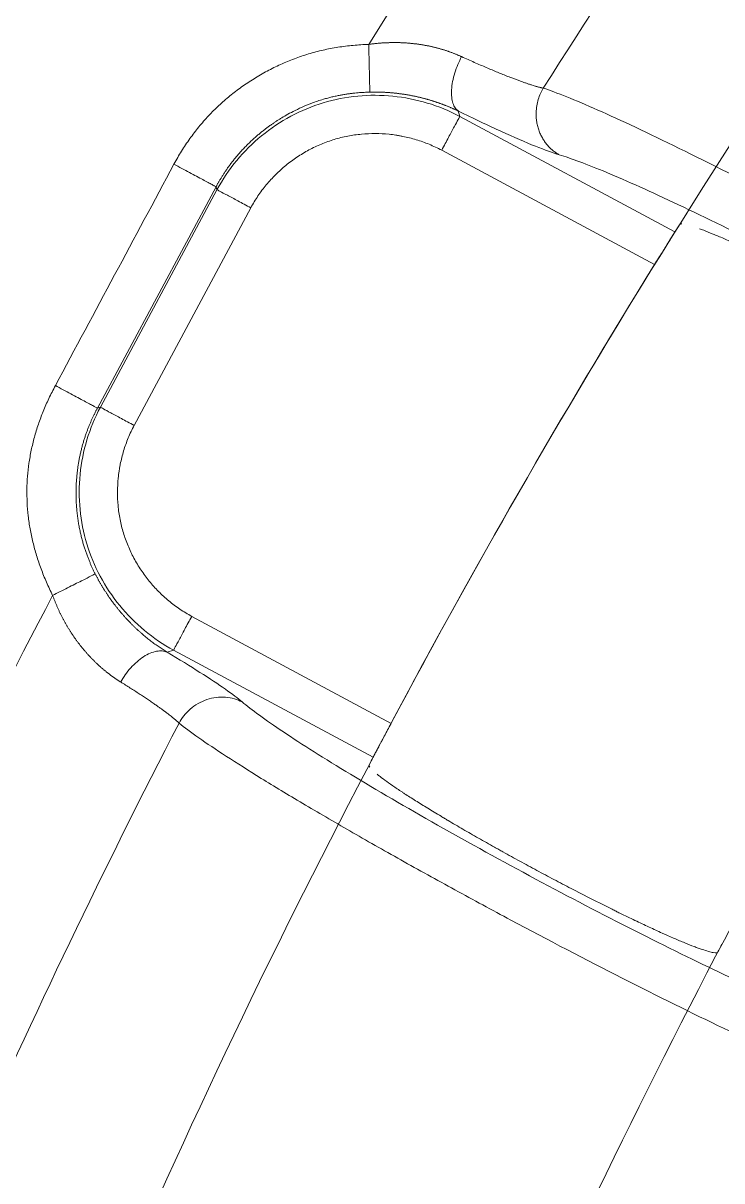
# Model space of a CAD drawing. Header units: millimetres. Extents: x 54 to 845, y 135 to 830.
# Drawn here: x 436.37 to 448.03, y 489.6 to 508.91 of the extents above; entities that cross this region are included whole.
import ezdxf

# ---------------------------------------------------------------- set-up
doc = ezdxf.new("R2010")
doc.units = ezdxf.units.MM
doc.layers.add('core', color=7, linetype='Continuous', lineweight=20)
doc.layers.add('part', color=7, linetype='Continuous', lineweight=20)

# ---------------------------------------------------------------- blocks, each defined once
blk = doc.blocks.new('电热管')
at = {"layer": 'part', "color": 6, "lineweight": 18}
for points, knots in [([(-1.624, 8.502), (-2.27, 9.47), (-3.712, 11.217), (-6.387, 13.321), (-9.315, 14.84), (-12.344, 15.8), (-15.328, 16.261), (-18.157, 16.3), (-20.753, 16.017), (-23.269, 15.461), (-25.688, 14.645), (-28.063, 13.55), (-30.646, 12.028), (-33.388, 9.916), (-36.122, 7.111), (-38.455, 3.936), (-40.355, 0.466), (-41.793, -3.236), (-42.76, -7.102), (-43.248, -11.063), (-43.262, -15.053), (-42.818, -19.01), (-41.935, -22.885), (-40.635, -26.64), (-38.94, -30.243), (-36.873, -33.654), (-34.2, -37.19), (-30.826, -40.713), (-26.685, -44.036), (-22.162, -46.813), (-17.326, -49.01), (-12.253, -50.613), (-7.023, -51.606), (-1.718, -51.986), (3.587, -51.767), (8.832, -50.96), (13.962, -49.588), (18.923, -47.674), (24.445, -44.841), (30.298, -40.813), (36.111, -35.344), (41.059, -29.085), (45.052, -22.172), (48.037, -14.76), (49.962, -7.007), (50.822, 0.927), (50.618, 8.9), (49.377, 16.783), (47.132, 24.448), (43.936, 31.769), (39.861, 38.634), (34.978, 44.942), (29.378, 50.62), (23.139, 55.596), (16.358, 59.813), (9.136, 63.224), (1.575, 65.786), (-6.218, 67.49), (-14.149, 68.318), (-22.126, 68.277), (-30.058, 67.378), (-37.85, 65.635), (-45.414, 63.083), (-52.669, 59.761), (-59.537, 55.71), (-65.96, 50.985), (-71.876, 45.635), (-77.232, 39.718), (-81.982, 33.303), (-86.081, 26.454), (-89.496, 19.244), (-92.209, 11.746), (-94.197, 4.026), (-95.45, -3.848), (-95.971, -11.808), (-95.754, -19.784), (-94.807, -27.707), (-93.15, -35.511), (-90.8, -43.132), (-87.78, -50.508), (-84.124, -57.59), (-79.863, -64.327), (-75.028, -70.669), (-69.666, -76.573), (-63.171, -82.602), (-55.397, -88.494), (-46.258, -93.932), (-36.577, -98.326), (-26.471, -101.627), (-16.065, -103.819), (-5.481, -104.873), (5.154, -104.793), (15.718, -103.595), (26.093, -101.291), (36.172, -97.928), (45.854, -93.547), (55.037, -88.194), (63.635, -81.943), (71.56, -74.861), (78.735, -67.024), (85.102, -58.523), (90.603, -49.44), (95.193, -39.863), (98.842, -29.887), (101.515, -19.606), (103.196, -9.118), (103.883, 1.478), (103.571, 12.089), (102.27, 22.621), (100.007, 32.989), (96.799, 43.107), (92.677, 52.889), (87.69, 62.259), (81.881, 71.14), (75.299, 79.461), (68.01, 87.164), (60.071, 94.194), (51.542, 100.497), (42.497, 106.035), (33.006, 110.771), (23.142, 114.667), (12.983, 117.703), (2.607, 119.867), (-7.913, 121.143), (-18.501, 121.527), (-29.085, 121.027), (-39.592, 119.65), (-49.948, 117.404), (-60.083, 114.315), (-69.931, 110.412), (-79.425, 105.718), (-88.504, 100.271), (-97.117, 94.116), (-105.209, 87.292), (-112.73, 79.84), (-119.637, 71.817), (-125.892, 63.277), (-131.456, 54.274), (-136.295, 44.864), (-140.391, 35.11), (-143.723, 25.073), (-146.268, 14.809), (-148.021, 4.379), (-148.977, -6.154), (-149.132, -16.728), (-148.485, -27.282), (-147.048, -37.755), (-144.836, -48.09), (-141.861, -58.229), (-138.14, -68.117), (-133.702, -77.703), (-128.575, -86.94), (-122.786, -95.776), (-116.366, -104.165), (-109.358, -112.066), (-101.802, -119.442), (-93.737, -126.253), (-85.205, -132.465), (-76.255, -138.056), (-66.933, -142.999), (-57.284, -147.27), (-47.357, -150.849), (-37.207, -153.725), (-26.882, -155.888), (-16.433, -157.326), (-5.913, -158.034), (4.628, -158.017), (15.141, -157.279), (25.58, -155.824), (35.894, -153.657), (46.037, -150.796), (55.963, -147.258), (65.627, -143.061), (74.983, -138.222), (84.593, -132.408), (94.326, -125.5), (104.016, -117.392), (113.029, -108.539), (121.317, -99.004), (128.834, -88.852), (135.529, -78.143), (141.367, -66.947), (146.321, -55.338), (150.363, -43.383), (153.471, -31.154), (155.636, -18.725), (156.848, -6.166), (157.099, 6.446), (156.397, 19.037), (154.751, 31.537), (152.169, 43.874), (148.675, 55.981), (144.292, 67.794), (139.042, 79.248), (132.96, 90.281), (126.088, 100.837), (118.46, 110.857), (110.122, 120.289), (101.179, 129.036), (91.806, 136.972), (82.202, 144.01), (72.528, 150.153), (62.872, 155.45), (53.314, 159.954), (45.026, 163.277), (38.059, 165.708), (32.384, 167.474), (26.537, 169.084), (20.175, 170.601), (12.966, 172.027), (4.823, 173.269), (-4.25, 174.204), (-13.494, 174.662), (-22.773, 174.64), (-31.956, 174.163), (-41.657, 173.144), (-51.835, 171.5), (-62.44, 169.147), (-73.41, 165.997), (-84.669, 161.964), (-96.131, 156.972), (-107.697, 150.949), (-118.575, 144.242), (-128.704, 136.994), (-138.056, 129.351), (-147.148, 120.864), (-155.885, 111.517), (-164.174, 101.315), (-171.922, 90.267), (-179.028, 78.392), (-185.38, 65.72), (-190.576, 53.033), (-194.706, 40.493), (-197.076, 31.307), (-198.427, 24.992), (-199.044, 21.83), (-199.557, 18.964), (-199.963, 16.469), (-200.312, 14.167), (-200.522, 12.66), (-200.625, 11.885)], [0, 0, 0, 0, 0.001584, 0.003143, 0.004662, 0.006125, 0.007517, 0.008823, 0.010028, 0.011121, 0.012381, 0.013552, 0.014733, 0.01652, 0.018321, 0.020134, 0.021952, 0.023778, 0.025612, 0.027449, 0.029286, 0.031118, 0.032944, 0.034772, 0.036604, 0.038441, 0.040279, 0.042726, 0.045167, 0.047603, 0.050047, 0.052495, 0.054945, 0.057393, 0.059835, 0.062274, 0.064718, 0.067166, 0.069616, 0.073287, 0.076953, 0.080614, 0.084284, 0.087957, 0.09163, 0.095298, 0.098961, 0.102631, 0.106304, 0.109978, 0.113651, 0.117318, 0.120984, 0.124656, 0.128331, 0.132005, 0.135679, 0.139349, 0.143016, 0.146686, 0.15036, 0.154035, 0.15771, 0.161382, 0.165052, 0.16872, 0.172392, 0.176066, 0.179741, 0.183415, 0.187088, 0.190759, 0.194427, 0.198098, 0.201771, 0.205445, 0.209119, 0.212792, 0.216465, 0.220134, 0.223803, 0.227473, 0.231146, 0.234819, 0.238492, 0.243388, 0.248282, 0.253171, 0.258063, 0.262957, 0.267852, 0.272747, 0.27764, 0.282531, 0.287419, 0.29231, 0.297203, 0.302096, 0.306988, 0.311879, 0.316768, 0.321655, 0.326544, 0.331434, 0.336325, 0.341215, 0.346103, 0.35099, 0.355875, 0.360761, 0.365648, 0.370535, 0.375423, 0.380309, 0.385194, 0.390077, 0.394959, 0.399842, 0.404726, 0.40961, 0.414494, 0.419377, 0.424258, 0.429138, 0.434016, 0.438896, 0.443776, 0.448656, 0.453536, 0.458415, 0.463293, 0.468169, 0.473043, 0.477919, 0.482795, 0.487671, 0.492547, 0.497421, 0.502295, 0.507168, 0.512038, 0.516909, 0.52178, 0.526652, 0.531523, 0.536393, 0.541263, 0.546132, 0.550999, 0.555864, 0.560731, 0.565597, 0.570463, 0.575329, 0.580194, 0.585059, 0.589922, 0.594783, 0.599644, 0.604505, 0.609366, 0.614227, 0.619087, 0.623947, 0.628806, 0.633663, 0.638519, 0.643374, 0.64823, 0.653085, 0.65794, 0.662795, 0.667649, 0.672502, 0.677354, 0.683173, 0.688992, 0.694811, 0.70063, 0.706448, 0.712265, 0.718081, 0.723895, 0.729707, 0.735518, 0.74133, 0.747141, 0.752951, 0.758761, 0.764568, 0.770373, 0.776177, 0.781981, 0.787785, 0.793589, 0.799391, 0.805192, 0.810991, 0.816788, 0.822479, 0.827964, 0.833244, 0.838318, 0.843187, 0.84785, 0.850661, 0.853392, 0.856069, 0.859047, 0.862435, 0.866232, 0.870436, 0.875046, 0.879026, 0.883265, 0.88776, 0.892511, 0.897517, 0.902776, 0.908287, 0.914047, 0.920055, 0.926309, 0.931706, 0.937271, 0.943002, 0.948897, 0.954953, 0.96117, 0.967545, 0.974076, 0.980758, 0.986489, 0.992324, 0.99387, 0.995421, 0.99678, 0.997896, 0.998918, 1, 1, 1, 1]), ([(-194.079, 11.014), (-193.878, 12.521), (-193.397, 15.829), (-192.445, 21.319), (-191.174, 27.444), (-189.598, 33.863), (-187.815, 40.147), (-185.193, 48.289), (-181.459, 58.104), (-176.285, 69.332), (-170.154, 80.579), (-163.018, 91.694), (-154.857, 102.508), (-146.241, 112.332), (-137.291, 121.173), (-128.126, 129.057), (-118.857, 136.022), (-109.582, 142.11), (-100.389, 147.368), (-91.359, 151.857), (-81.894, 155.924), (-72.091, 159.468), (-62.07, 162.403), (-52.687, 164.577), (-43.706, 166.164), (-35.235, 167.223), (-27.37, 167.821), (-20.242, 168.058), (-12.148, 168.011), (-2.636, 167.477), (8.098, 166.188), (18.747, 164.221), (29.251, 161.594), (39.879, 158.198), (50.562, 153.984), (61.155, 148.937), (71.491, 143.092), (81.418, 136.515), (90.857, 129.247), (99.755, 121.322), (108.067, 112.782), (115.747, 103.668), (122.748, 94.023), (129.036, 83.896), (134.577, 73.339), (139.333, 62.403), (143.277, 51.144), (146.387, 39.623), (148.639, 27.903), (150.015, 16.048), (150.509, 4.123), (150.114, -7.807), (148.822, -19.677), (146.641, -31.42), (143.581, -42.968), (139.649, -54.252), (134.868, -65.205), (129.266, -75.762), (122.867, -85.856), (115.705, -95.426), (107.823, -104.417), (99.264, -112.772), (90.071, -120.428), (80.304, -127.34), (70.023, -133.464), (59.883, -138.458), (50.024, -142.444), (40.551, -145.559), (30.89, -148.036), (21.081, -149.858), (11.169, -151.01), (1.199, -151.49), (-8.781, -151.293), (-18.724, -150.415), (-28.583, -148.854), (-38.312, -146.617), (-47.865, -143.715), (-57.196, -140.158), (-66.257, -135.953), (-75.003, -131.124), (-83.39, -125.692), (-91.374, -119.681), (-98.91, -113.116), (-105.958, -106.03), (-112.483, -98.46), (-118.449, -90.44), (-123.817, -82.006), (-128.561, -73.203), (-132.654, -64.076), (-136.07, -54.672), (-138.779, -45.041), (-140.77, -35.235), (-142.029, -25.31), (-142.546, -15.318), (-142.306, -5.314), (-141.315, 4.646), (-139.574, 14.505), (-137.086, 24.206), (-133.859, 33.687), (-129.915, 42.894), (-125.273, 51.77), (-119.952, 60.255), (-113.984, 68.299), (-107.405, 75.853), (-100.248, 82.867), (-92.551, 89.288), (-84.366, 95.077), (-75.743, 100.193), (-66.735, 104.595), (-57.399, 108.248), (-47.798, 111.13), (-37.991, 113.216), (-28.041, 114.481), (-18.018, 114.917), (-7.992, 114.517), (1.966, 113.271), (11.783, 111.186), (21.386, 108.277), (30.704, 104.557), (39.667, 100.043), (48.208, 94.769), (56.261, 88.77), (63.753, 82.081), (70.625, 74.756), (76.821, 66.851), (82.277, 58.42), (86.95, 49.532), (90.8, 40.256), (93.782, 30.662), (95.866, 20.83), (97.032, 10.845), (97.255, 0.796), (96.526, -9.228), (94.854, -19.136), (92.237, -28.839), (88.693, -38.247), (84.253, -47.271), (78.945, -55.815), (72.816, -63.792), (65.927, -71.119), (58.333, -77.71), (50.111, -83.499), (41.338, -88.421), (32.097, -92.406), (22.49, -95.41), (12.62, -97.387), (2.599, -98.299), (-7.46, -98.137), (-17.443, -96.883), (-27.235, -94.542), (-36.713, -91.137), (-45.748, -86.686), (-54.225, -81.251), (-62.021, -74.884), (-69.029, -67.658), (-74.645, -60.33), (-79.026, -53.176), (-82.381, -46.409), (-85.112, -39.368), (-87.186, -32.109), (-88.584, -24.694), (-89.291, -17.183), (-89.287, -9.635), (-88.569, -2.118), (-87.137, 5.301), (-84.99, 12.545), (-82.147, 19.543), (-78.631, 26.224), (-74.465, 32.516), (-69.685, 38.358), (-64.331, 43.686), (-58.449, 48.431), (-52.104, 52.538), (-45.361, 55.947), (-38.295, 58.608), (-30.986, 60.491), (-23.511, 61.554), (-15.958, 61.776), (-8.423, 61.144), (-1.014, 59.644), (6.166, 57.296), (13.012, 54.113), (19.427, 50.131), (25.313, 45.391), (30.565, 39.948), (35.087, 33.888), (38.78, 27.299), (41.58, 20.287), (43.413, 12.959), (44.231, 5.439), (43.985, -2.122), (42.666, -9.563), (40.272, -16.726), (37.217, -22.709), (33.896, -27.552), (30.626, -31.387), (26.97, -34.852), (22.964, -37.892), (18.652, -40.469), (14.076, -42.544), (9.281, -44.079), (4.333, -45.04), (-0.695, -45.39), (-5.717, -45.118), (-10.657, -44.21), (-15.041, -42.792), (-18.851, -41.043), (-22.104, -39.116), (-25.134, -36.857), (-27.894, -34.287), (-30.342, -31.431), (-32.451, -28.317), (-34.179, -24.966), (-35.491, -21.419), (-36.344, -17.734), (-36.705, -13.98), (-36.558, -10.235), (-35.891, -6.579), (-34.719, -3.098), (-33.24, -0.23), (-31.661, 2.051), (-30.112, 3.846), (-28.404, 5.428), (-26.455, 6.863), (-24.188, 8.129), (-21.471, 9.152), (-18.394, 9.722), (-15.13, 9.657), (-11.948, 8.836), (-9.13, 7.249), (-7.738, 5.73), (-7.147, 4.882)], [0, 0, 0, 0, 0.002248, 0.004944, 0.008239, 0.011497, 0.014717, 0.017898, 0.024145, 0.030235, 0.036168, 0.043076, 0.04975, 0.056186, 0.062384, 0.068341, 0.074053, 0.079519, 0.084738, 0.089707, 0.094425, 0.099967, 0.105112, 0.109859, 0.114205, 0.118595, 0.122479, 0.125866, 0.129141, 0.134446, 0.139947, 0.145119, 0.150453, 0.155949, 0.161608, 0.167425, 0.173289, 0.179155, 0.185022, 0.190892, 0.196762, 0.202633, 0.208503, 0.214374, 0.220246, 0.226121, 0.231997, 0.237874, 0.243752, 0.249631, 0.255509, 0.261388, 0.267269, 0.273151, 0.279035, 0.284921, 0.290807, 0.296693, 0.302579, 0.308465, 0.314354, 0.320244, 0.326136, 0.332029, 0.337923, 0.343816, 0.348727, 0.353639, 0.358553, 0.363467, 0.368383, 0.3733, 0.378217, 0.383135, 0.388052, 0.392969, 0.397886, 0.402805, 0.407726, 0.412647, 0.41757, 0.422492, 0.427415, 0.432338, 0.437261, 0.442183, 0.447108, 0.452034, 0.456961, 0.461888, 0.466816, 0.471745, 0.476673, 0.4816, 0.486528, 0.491458, 0.496389, 0.501321, 0.506254, 0.511187, 0.51612, 0.521053, 0.525985, 0.530918, 0.535853, 0.540789, 0.545727, 0.550665, 0.555602, 0.560539, 0.565475, 0.570412, 0.575351, 0.580291, 0.585232, 0.590174, 0.595116, 0.600057, 0.604996, 0.609936, 0.614879, 0.619823, 0.624768, 0.629714, 0.634659, 0.639603, 0.644545, 0.64949, 0.654436, 0.659384, 0.664333, 0.669281, 0.674228, 0.679174, 0.68412, 0.689068, 0.694019, 0.69897, 0.703921, 0.708872, 0.713819, 0.718767, 0.723718, 0.72867, 0.733624, 0.738578, 0.743529, 0.748477, 0.753428, 0.758381, 0.763336, 0.768292, 0.773246, 0.778196, 0.783146, 0.7881, 0.791818, 0.795537, 0.799255, 0.802972, 0.806687, 0.810399, 0.814114, 0.817832, 0.821551, 0.82527, 0.828989, 0.832705, 0.836417, 0.840131, 0.843849, 0.847568, 0.851288, 0.855007, 0.858722, 0.862433, 0.866147, 0.869865, 0.873585, 0.877305, 0.881021, 0.884731, 0.888443, 0.892161, 0.89588, 0.899599, 0.903313, 0.90702, 0.910733, 0.914451, 0.91817, 0.921884, 0.925588, 0.9293, 0.931779, 0.93426, 0.936739, 0.939214, 0.941682, 0.944153, 0.94663, 0.94911, 0.95159, 0.954065, 0.956529, 0.958999, 0.960858, 0.962719, 0.96458, 0.966437, 0.968286, 0.970131, 0.971987, 0.973848, 0.97571, 0.977565, 0.979409, 0.981236, 0.983043, 0.984821, 0.985989, 0.987139, 0.988322, 0.989423, 0.990711, 0.99215, 0.993699, 0.995312, 0.996937, 0.998519, 1, 1, 1, 1])]:
    blk.add_open_spline(points, degree=3, knots=knots, dxfattribs=at)

msp = doc.modelspace()

# ---------------------------------------------------------------- linework, layer by layer
at = {"layer": 'core', "lineweight": 13}
for p, q in [((443.629, 507.444), (443.656, 507.353)), ((443.656, 507.353), (447.248, 505.426)), ((439.59, 506.179), (437.609, 502.486)), ((437.657, 502.501), (439.604, 506.13)), ((439.604, 506.13), (439.59, 506.179)), ((437.609, 502.486), (437.657, 502.501)), ((438.88, 498.449), (438.77, 498.416)), ((442.211, 496.662), (438.88, 498.449))]:
    msp.add_line(p, q, dxfattribs=at)
at = {"layer": 'core', "lineweight": 18}
for p, q in [((446.909, 504.882), (443.354, 506.789)), ((440.168, 505.827), (438.222, 502.199)), ((439.183, 499.013), (442.51, 497.228))]:
    msp.add_line(p, q, dxfattribs=at)
for centre, radius, start, end in [((559.684, 454.996), 201.12, 0, 180), ((561.284, 434.06), 134.527, 148.23392, 151.99443)]:
    msp.add_arc(centre, radius, start, end, dxfattribs=at)
at = {"layer": 'core', "lineweight": 13}
for points, degree in [([(762.763, 454.996), (762.763, 458.319), (762.599, 464.965), (761.866, 474.91), (760.645, 484.806), (758.94, 494.631), (756.756, 504.36), (754.096, 513.971), (750.968, 523.439), (747.379, 532.742), (743.339, 541.859), (738.855, 550.765), (733.94, 559.442), (728.605, 567.866), (722.864, 576.019), (716.729, 583.88), (710.216, 591.43), (703.34, 598.652), (696.118, 605.528), (688.567, 612.041), (680.706, 618.176), (672.554, 623.918), (664.129, 629.253), (655.453, 634.168), (646.546, 638.651), (637.43, 642.692), (628.127, 646.281), (618.658, 649.409), (609.048, 652.068), (599.319, 654.253), (589.494, 655.958), (579.597, 657.178), (569.653, 657.912), (559.684, 658.157), (549.715, 657.912), (539.771, 657.178), (529.874, 655.958), (520.049, 654.253), (510.32, 652.068), (500.71, 649.409), (491.241, 646.281), (481.938, 642.692), (472.822, 638.651), (463.915, 634.168), (455.239, 629.253), (446.814, 623.918), (438.662, 618.176), (430.8, 612.041), (423.25, 605.528), (416.028, 598.652), (409.152, 591.43), (402.639, 583.88), (396.504, 576.019), (390.762, 567.866), (385.428, 559.442), (380.513, 550.765), (376.029, 541.859), (371.988, 532.742), (368.4, 523.439), (365.272, 513.971), (362.612, 504.36), (360.427, 494.631), (358.723, 484.806), (357.502, 474.91), (356.769, 464.965), (356.605, 458.319), (356.605, 454.996)], 3), ([(438.886, 506.556), (438.226, 505.325), (437.566, 504.094), (436.906, 502.863)], 3), ([(436.861, 499.362), (435.979, 501.134), (436.906, 502.863)], 2)]:
    msp.add_open_spline(points, degree=degree, dxfattribs=at)
for points, degree, knots in [([(574.62, 625.874), (563.545, 626.89), (546.822, 626.902), (530.294, 624.699), (519.358, 622.744), (513.931, 621.524), (503.201, 618.603), (497.898, 616.904), (487.48, 613.047), (482.364, 610.891), (467.308, 603.744), (457.66, 598.08), (439.527, 585.187), (431.041, 577.959), (419.335, 566.083), (415.604, 561.952), (408.511, 553.388), (405.15, 548.956), (395.661, 535.26), (390.127, 525.595), (384.29, 513.015), (383.177, 510.474), (381.061, 505.351), (378.051, 497.605), (375.547, 489.717), (374.111, 484.435)], 3, [0, 0, 0, 0, 0.125, 0.1875, 0.1875, 0.25, 0.25, 0.3125, 0.3125, 0.375, 0.375, 0.5, 0.5, 0.625, 0.625, 0.6875, 0.6875, 0.75, 0.75, 0.875, 0.875, 0.90625, 0.90625, 0.9375, 1, 1, 1, 1]), ([(573.475, 623.112), (552.052, 624.973), (508.065, 620.987), (447.941, 592.451), (401.382, 545.094), (382.789, 505.09), (377.102, 484.553)], 3, [0, 0, 0, 0, 0.247, 0.5, 0.753, 1, 1, 1, 1]), ([(389.69, 481.78), (392.407, 491.444), (397.725, 505.655), (404.775, 519.085), (409.845, 527.826), (412.565, 532.089), (427.051, 552.778), (441.473, 567.318), (474.411, 590.658), (492.925, 599.46), (531.828, 610.149), (552.22, 612.033), (572.31, 610.294)], 3, [0, 0, 0, 0, 0.125, 0.1875, 0.1875, 0.25, 0.25, 0.5, 0.5, 0.75, 0.75, 1, 1, 1, 1]), ([(392.364, 480.742), (394.93, 489.935), (399.942, 503.579), (409.053, 521.227), (419.804, 538.23), (432.65, 553.76), (447.554, 567.601), (463.605, 580.034), (480.88, 590.118), (499.47, 597.92), (518.842, 604.048), (542.941, 608.289), (562.874, 608.264), (572.42, 607.418)], 3, [0, 0, 0, 0, 0.120502, 0.183752, 0.247001, 0.3735, 0.43675, 0.5, 0.626499, 0.689749, 0.752998, 0.879497, 1, 1, 1, 1]), ([(666.675, 513.766), (663.974, 518.094), (657.773, 526.798), (646.605, 538.819), (633.402, 549.68), (618.87, 558.642), (603.509, 565.538), (587.148, 570.443), (570.319, 573.162), (553.214, 573.689), (536.311, 572.039), (519.655, 568.23), (503.778, 562.429), (488.814, 554.741), (474.691, 545.137), (457.996, 530.441), (447.813, 517.639), (442.137, 508.554)], 3, [0, 0, 0, 0, 0.057249, 0.120499, 0.183749, 0.246999, 0.310249, 0.373499, 0.436749, 0.499998, 0.563248, 0.626498, 0.689748, 0.752998, 0.816248, 0.879498, 1, 1, 1, 1]), ([(663.765, 513.029), (660.843, 517.632), (655.992, 524.237), (650.516, 530.313), (646.736, 534.237), (644.78, 536.136), (634.7, 545.291), (625.665, 551.534), (606.312, 561.486), (595.994, 565.196), (574.757, 569.873), (563.839, 570.842), (547.657, 570.274), (542.296, 569.747), (531.631, 568.026), (526.327, 566.831), (510.705, 562.282), (500.679, 557.961), (481.966, 547.046), (473.279, 540.451), (461.607, 529.169), (457.944, 525.176), (451.114, 516.787), (447.947, 512.391), (445.05, 507.824)], 3, [0, 0, 0, 0, 0.0625, 0.09375, 0.09375, 0.125, 0.125, 0.25, 0.25, 0.375, 0.375, 0.5, 0.5, 0.5625, 0.5625, 0.625, 0.625, 0.75, 0.75, 0.875, 0.875, 0.9375, 0.9375, 1, 1, 1, 1]), ([(438.886, 506.556), (439.369, 507.455), (440.232, 507.988), (441.101, 508.525), (442.137, 508.554)], 2, [0, 0, 0, 0.5, 0.5, 1, 1, 1]), ([(442.137, 508.554), (442.138, 508.51), (442.139, 508.463), (442.141, 508.37), (442.142, 508.322), (442.144, 508.229), (442.145, 508.184), (442.147, 508.096), (442.148, 508.055), (442.15, 507.979), (442.151, 507.944), (442.152, 507.883), (442.153, 507.857), (442.154, 507.813), (442.154, 507.796), (442.155, 507.771), (442.155, 507.763), (442.155, 507.759)], 3, [0, 0, 0, 0, 0.125, 0.125, 0.25, 0.25, 0.375, 0.375, 0.5, 0.5, 0.625, 0.625, 0.75, 0.75, 0.875, 0.875, 1, 1, 1, 1]), ([(443.686, 508.35), (443.664, 508.309), (443.644, 508.265), (443.606, 508.174), (443.589, 508.127), (443.559, 508.031), (443.547, 507.983), (443.528, 507.888), (443.522, 507.842), (443.517, 507.754), (443.517, 507.713), (443.525, 507.637), (443.532, 507.602), (443.552, 507.542), (443.565, 507.517), (443.594, 507.474), (443.611, 507.457), (443.629, 507.444)], 3, [0, 0, 0, 0, 0.125, 0.125, 0.25, 0.25, 0.375, 0.375, 0.5, 0.5, 0.625, 0.625, 0.75, 0.75, 0.875, 0.875, 1, 1, 1, 1]), ([(444.931, 507.416), (444.932, 507.454), (444.936, 507.491), (444.948, 507.565), (444.956, 507.6), (444.977, 507.669), (444.989, 507.703), (445.017, 507.766), (445.033, 507.795), (445.049, 507.824)], 3, [0, 0, 0, 0, 0.25, 0.25, 0.5, 0.5, 0.75, 0.75, 1, 1, 1, 1]), ([(456.361, 501.624), (456.191, 501.765), (455.792, 502.051), (455.019, 502.551), (454.325, 502.981), (453.537, 503.453), (452.685, 503.949), (451.785, 504.46), (450.542, 505.15), (448.976, 505.988), (447.264, 506.857), (445.885, 507.505), (445.265, 507.754), (445.049, 507.824)], 3, [0, 0, 0, 0, 0.125, 0.1875, 0.25, 0.3125, 0.375, 0.4375, 0.5, 0.625, 0.75, 0.875, 1, 1, 1, 1]), ([(443.656, 507.353), (443.31, 507.538), (442.736, 507.708), (441.951, 507.711), (441.372, 507.599), (440.827, 507.372), (440.174, 506.935), (439.791, 506.476), (439.604, 506.13)], 3, [0, 0, 0, 0, 0.25, 0.375, 0.5, 0.625, 0.75, 1, 1, 1, 1]), ([(443.656, 507.353), (443.653, 507.347), (443.644, 507.33), (443.612, 507.271), (443.59, 507.23), (443.536, 507.129), (443.504, 507.069), (443.433, 506.936), (443.394, 506.864), (443.354, 506.789)], 3, [0, 0, 0, 0, 0.25, 0.25, 0.5, 0.5, 0.75, 0.75, 1, 1, 1, 1]), ([(439.59, 506.179), (439.587, 506.18), (439.579, 506.184), (439.557, 506.196), (439.542, 506.204), (439.504, 506.225), (439.481, 506.237), (439.429, 506.265), (439.4, 506.281), (439.335, 506.315), (439.3, 506.334), (439.225, 506.374), (439.186, 506.395), (439.104, 506.439), (439.061, 506.462), (438.975, 506.509), (438.931, 506.532), (438.886, 506.556)], 3, [0, 0, 0, 0, 0.125, 0.125, 0.25, 0.25, 0.375, 0.375, 0.5, 0.5, 0.625, 0.625, 0.75, 0.75, 0.875, 0.875, 1, 1, 1, 1]), ([(440.168, 505.828), (440.093, 505.868), (440.021, 505.907), (439.888, 505.978), (439.829, 506.01), (439.728, 506.064), (439.686, 506.086), (439.628, 506.118), (439.61, 506.127), (439.604, 506.13)], 3, [0, 0, 0, 0, 0.25, 0.25, 0.5, 0.5, 0.75, 0.75, 1, 1, 1, 1]), ([(436.906, 502.863), (436.95, 502.84), (436.994, 502.816), (437.08, 502.77), (437.123, 502.747), (437.205, 502.703), (437.245, 502.682), (437.319, 502.642), (437.354, 502.623), (437.419, 502.588), (437.448, 502.572), (437.5, 502.545), (437.523, 502.532), (437.561, 502.512), (437.576, 502.504), (437.599, 502.492), (437.606, 502.488), (437.609, 502.486)], 3, [0, 0, 0, 0, 0.125, 0.125, 0.25, 0.25, 0.375, 0.375, 0.5, 0.5, 0.625, 0.625, 0.75, 0.75, 0.875, 0.875, 1, 1, 1, 1]), ([(437.657, 502.501), (437.472, 502.154), (437.302, 501.581), (437.299, 500.795), (437.411, 500.216), (437.638, 499.672), (438.075, 499.019), (438.534, 498.635), (438.88, 498.449)], 3, [0, 0, 0, 0, 0.25, 0.375, 0.5, 0.625, 0.75, 1, 1, 1, 1]), ([(437.657, 502.501), (437.663, 502.498), (437.681, 502.488), (437.739, 502.457), (437.781, 502.435), (437.882, 502.381), (437.941, 502.348), (438.074, 502.277), (438.146, 502.238), (438.221, 502.198)], 3, [0, 0, 0, 0, 0.25, 0.25, 0.5, 0.5, 0.75, 0.75, 1, 1, 1, 1]), ([(436.861, 499.362), (435.559, 496.884), (433.72, 493.117), (431.772, 488.635), (430.981, 486.696), (430.462, 485.399), (430.208, 484.748), (428.96, 481.486), (427.577, 477.524), (426.169, 472.848), (425.61, 470.835), (425.247, 469.492), (425.071, 468.82), (423.529, 462.763), (421.951, 454.619), (420.944, 444.996), (420.69, 440.845), (420.561, 438.071), (420.516, 436.682), (420.439, 432.503), (420.468, 429.707), (420.683, 424.113), (420.871, 421.316), (421.674, 412.955), (422.531, 407.422), (424.872, 396.475), (426.355, 391.062), (429.899, 380.489), (431.961, 375.328), (436.667, 365.227), (439.312, 360.288), (445.132, 350.745), (448.307, 346.142), (455.147, 337.306), (458.812, 333.074), (466.598, 325.036), (470.72, 321.23), (477.159, 315.897), (479.348, 314.183), (483.806, 310.883), (486.074, 309.296), (490.687, 306.252), (493.03, 304.794), (497.795, 302.005), (500.217, 300.674), (503.911, 298.772), (505.153, 298.154), (507.657, 296.949), (511.441, 295.19), (520.46, 291.428), (528.451, 288.82), (533.839, 287.379)], 3, [0, 0, 0, 0, 0.03125, 0.046875, 0.054687, 0.054687, 0.0625, 0.0625, 0.09375, 0.109375, 0.117187, 0.117187, 0.125, 0.125, 0.1875, 0.21875, 0.234375, 0.234375, 0.25, 0.25, 0.28125, 0.28125, 0.3125, 0.3125, 0.375, 0.375, 0.4375, 0.4375, 0.5, 0.5, 0.5625, 0.5625, 0.625, 0.625, 0.6875, 0.6875, 0.75, 0.75, 0.78125, 0.78125, 0.8125, 0.8125, 0.84375, 0.84375, 0.875, 0.875, 0.890625, 0.890625, 0.90625, 0.9375, 1, 1, 1, 1]), ([(439.182, 499.013), (439.142, 498.938), (439.103, 498.865), (439.032, 498.733), (439, 498.673), (438.946, 498.572), (438.924, 498.531), (438.892, 498.472), (438.883, 498.454), (438.88, 498.449)], 3, [0, 0, 0, 0, 0.25, 0.25, 0.5, 0.5, 0.75, 0.75, 1, 1, 1, 1]), ([(437.997, 497.918), (438.019, 497.958), (438.045, 497.998), (438.101, 498.077), (438.132, 498.116), (438.198, 498.189), (438.233, 498.224), (438.305, 498.287), (438.342, 498.316), (438.417, 498.364), (438.454, 498.384), (438.527, 498.414), (438.563, 498.424), (438.63, 498.436), (438.661, 498.438), (438.72, 498.432), (438.746, 498.426), (438.77, 498.416)], 3, [0, 0, 0, 0, 0.125, 0.125, 0.25, 0.25, 0.375, 0.375, 0.5, 0.5, 0.625, 0.625, 0.75, 0.75, 0.875, 0.875, 1, 1, 1, 1]), ([(438.97, 497.232), (438.992, 497.273), (439.019, 497.314), (439.082, 497.393), (439.117, 497.43), (439.197, 497.499), (439.241, 497.531), (439.334, 497.585), (439.384, 497.607), (439.487, 497.642), (439.54, 497.654), (439.645, 497.667), (439.697, 497.668), (439.799, 497.659), (439.848, 497.65), (439.94, 497.624), (439.984, 497.606), (440.023, 497.586)], 3, [0, 0, 0, 0, 0.125, 0.125, 0.25, 0.25, 0.375, 0.375, 0.5, 0.5, 0.625, 0.625, 0.75, 0.75, 0.875, 0.875, 1, 1, 1, 1]), ([(438.97, 497.232), (436.468, 492.391), (434.252, 487.403), (430.415, 477.206), (428.795, 471.997), (424.86, 456.146), (423.47, 445.28), (423.191, 423.517), (424.3, 412.62), (428.923, 391.367), (434.193, 375.832), (441.932, 361.462), (447.608, 352.189), (450.705, 347.707), (460.656, 334.856), (468.167, 327.087), (480.614, 316.725), (484.96, 313.486), (493.983, 307.482), (498.66, 304.717), (505.875, 300.96), (508.313, 299.773), (513.249, 297.53), (520.741, 294.365), (528.467, 291.805), (533.692, 290.375)], 3, [0, 0, 0, 0, 0.0625, 0.0625, 0.125, 0.125, 0.25, 0.25, 0.375, 0.375, 0.5, 0.5625, 0.5625, 0.625, 0.625, 0.75, 0.75, 0.8125, 0.8125, 0.875, 0.875, 0.90625, 0.90625, 0.9375, 1, 1, 1, 1]), ([(438.97, 497.232), (439.144, 497.091), (439.547, 496.809), (440.325, 496.318), (441.021, 495.898), (441.811, 495.436), (442.667, 494.951), (443.571, 494.451), (444.818, 493.777), (446.393, 492.957), (448.688, 491.822), (449.899, 491.301), (450.324, 491.169)], 3, [0, 0, 0, 0, 0.125, 0.1875, 0.25, 0.3125, 0.375, 0.4375, 0.5, 0.625, 0.75, 1, 1, 1, 1]), ([(457.181, 361.253), (456.414, 362.451), (455.667, 363.661), (454.211, 366.103), (452.086, 369.798), (450.14, 373.59), (446.495, 381.291), (444.394, 386.58), (441.761, 394.681), (440.574, 398.774), (439.588, 402.918), (438.975, 405.69), (438.691, 407.081), (437.385, 414.058), (436.36, 422.531), (436.167, 431.047), (436.225, 436.721), (436.347, 439.557), (436.993, 448.042), (437.996, 455.075), (439.574, 461.985), (440.251, 464.737), (440.613, 466.108), (441.766, 470.2), (444.346, 478.308), (447.728, 486.129), (450.324, 491.169)], 3, [0, 0, 0, 0, 0.03125, 0.03125, 0.0625, 0.125, 0.125, 0.25, 0.25, 0.3125, 0.34375, 0.34375, 0.375, 0.375, 0.5, 0.5625, 0.5625, 0.625, 0.625, 0.75, 0.78125, 0.78125, 0.8125, 0.8125, 0.875, 1, 1, 1, 1]), ([(458.944, 363.801), (458.211, 364.969), (457.497, 366.148), (456.106, 368.529), (455.429, 369.73), (453.455, 373.365), (452.217, 375.83), (449.898, 380.833), (448.817, 383.372), (446.82, 388.512), (445.903, 391.114), (444.236, 396.371), (443.486, 399.026), (442.49, 403.041), (442.179, 404.384), (441.602, 407.081), (440.8, 411.139), (440.196, 415.233), (439.566, 420.713), (439.226, 424.837), (439.086, 428.972), (439.039, 431.729), (439.034, 435.866), (439.232, 439.999), (439.675, 445.496), (439.987, 448.238), (440.79, 453.694), (441.281, 456.409), (442.441, 461.8), (443.11, 464.476), (444.624, 469.779), (445.47, 472.405), (447.333, 477.595), (448.351, 480.159), (450.556, 485.213), (451.743, 487.703), (453.012, 490.15)], 3, [0, 0, 0, 0, 0.03125, 0.03125, 0.0625, 0.0625, 0.125, 0.125, 0.1875, 0.1875, 0.25, 0.25, 0.3125, 0.3125, 0.34375, 0.34375, 0.375, 0.4375, 0.4375, 0.5, 0.53125, 0.53125, 0.5625, 0.625, 0.625, 0.6875, 0.6875, 0.75, 0.75, 0.8125, 0.8125, 0.875, 0.875, 0.9375, 0.9375, 1, 1, 1, 1])]:
    msp.add_open_spline(points, degree=degree, knots=knots, dxfattribs=at)
at = {"layer": 'core', "lineweight": 18}
for points, knots in [([(442.137, 508.554), (442.145, 508.556), (442.163, 508.558), (442.188, 508.561), (442.214, 508.564), (442.24, 508.567), (442.266, 508.57), (442.292, 508.572), (442.318, 508.575), (442.343, 508.577), (442.369, 508.578), (442.394, 508.58), (442.42, 508.581), (442.445, 508.582), (442.47, 508.583), (442.496, 508.584), (442.521, 508.584), (442.546, 508.585), (442.571, 508.585), (442.596, 508.584), (442.621, 508.584), (442.646, 508.584), (442.671, 508.583), (442.695, 508.582), (442.72, 508.581), (442.745, 508.579), (442.769, 508.578), (442.794, 508.576), (442.818, 508.574), (442.842, 508.571), (442.866, 508.569), (442.89, 508.566), (442.914, 508.564), (442.938, 508.561), (442.962, 508.557), (442.986, 508.554), (443.009, 508.55), (443.033, 508.547), (443.056, 508.543), (443.08, 508.538), (443.103, 508.534), (443.126, 508.53), (443.149, 508.525), (443.172, 508.52), (443.195, 508.515), (443.218, 508.51), (443.24, 508.504), (443.263, 508.498), (443.285, 508.493), (443.307, 508.487), (443.329, 508.48), (443.352, 508.474), (443.373, 508.467), (443.395, 508.461), (443.417, 508.454), (443.438, 508.447), (443.46, 508.44), (443.481, 508.432), (443.502, 508.425), (443.523, 508.417), (443.544, 508.409), (443.565, 508.401), (443.585, 508.393), (443.606, 508.385), (443.626, 508.376), (443.646, 508.367), (443.666, 508.359), (443.679, 508.353), (443.686, 508.35)], [0, 0, 0, 0, 0.016, 0.031953, 0.04786, 0.063721, 0.079537, 0.09531, 0.11104, 0.126728, 0.142375, 0.157982, 0.173551, 0.189081, 0.204575, 0.220032, 0.235455, 0.250843, 0.266199, 0.281523, 0.296815, 0.312078, 0.327312, 0.342518, 0.357697, 0.37285, 0.387979, 0.403085, 0.418167, 0.433229, 0.44827, 0.463291, 0.478295, 0.493282, 0.508253, 0.523209, 0.538152, 0.553082, 0.568002, 0.582911, 0.597811, 0.612704, 0.627591, 0.642472, 0.65735, 0.672224, 0.687097, 0.701967, 0.716837, 0.731707, 0.746577, 0.761447, 0.77632, 0.791195, 0.806072, 0.820953, 0.835839, 0.850728, 0.865623, 0.880524, 0.895431, 0.910344, 0.925265, 0.940194, 0.955132, 0.970078, 0.985034, 1, 1, 1, 1]), ([(439.59, 506.179), (439.593, 506.185), (439.599, 506.197), (439.609, 506.216), (439.62, 506.235), (439.631, 506.254), (439.642, 506.274), (439.654, 506.294), (439.666, 506.315), (439.679, 506.336), (439.692, 506.357), (439.706, 506.379), (439.72, 506.401), (439.735, 506.424), (439.75, 506.446), (439.766, 506.469), (439.782, 506.493), (439.799, 506.517), (439.817, 506.541), (439.835, 506.565), (439.854, 506.589), (439.873, 506.614), (439.893, 506.639), (439.913, 506.664), (439.935, 506.69), (439.957, 506.715), (439.979, 506.741), (440.002, 506.767), (440.026, 506.793), (440.059, 506.828), (440.101, 506.871), (440.151, 506.92), (440.201, 506.967), (440.251, 507.011), (440.3, 507.053), (440.348, 507.093), (440.396, 507.131), (440.442, 507.166), (440.488, 507.2), (440.533, 507.231), (440.577, 507.261), (440.62, 507.289), (440.68, 507.327), (440.764, 507.377), (440.881, 507.44), (441.023, 507.509), (441.191, 507.578), (441.337, 507.627), (441.451, 507.659), (441.521, 507.677), (441.59, 507.693), (441.657, 507.706), (441.721, 507.718), (441.783, 507.727), (441.844, 507.735), (441.901, 507.742), (441.957, 507.747), (442.01, 507.751), (442.06, 507.754), (442.108, 507.756), (442.14, 507.756), (442.155, 507.757)], [0, 0, 0, 0, 0.006555, 0.013285, 0.020193, 0.027277, 0.034538, 0.041977, 0.049593, 0.057388, 0.065361, 0.073512, 0.081842, 0.090351, 0.09904, 0.107908, 0.116955, 0.126182, 0.135589, 0.145176, 0.154944, 0.164891, 0.175019, 0.185327, 0.195816, 0.206485, 0.217335, 0.228366, 0.239578, 0.25097, 0.273866, 0.29615, 0.317824, 0.338888, 0.359344, 0.379191, 0.39843, 0.417063, 0.43509, 0.452513, 0.46933, 0.485545, 0.501156, 0.535922, 0.578253, 0.628152, 0.685613, 0.750633, 0.774507, 0.797598, 0.819906, 0.841432, 0.862176, 0.882137, 0.901317, 0.919714, 0.93733, 0.954166, 0.970221, 0.985499, 1, 1, 1, 1]), ([(443.056, 507.653), (443.049, 507.655), (443.036, 507.659), (443.015, 507.664), (442.995, 507.669), (442.974, 507.674), (442.953, 507.678), (442.932, 507.683), (442.911, 507.688), (442.89, 507.692), (442.869, 507.696), (442.847, 507.701), (442.826, 507.705), (442.804, 507.709), (442.782, 507.712), (442.76, 507.716), (442.738, 507.72), (442.716, 507.723), (442.694, 507.726), (442.672, 507.729), (442.649, 507.732), (442.627, 507.735), (442.604, 507.738), (442.581, 507.74), (442.559, 507.743), (442.536, 507.745), (442.513, 507.747), (442.489, 507.749), (442.466, 507.751), (442.443, 507.753), (442.419, 507.754), (442.396, 507.755), (442.372, 507.756), (442.348, 507.757), (442.324, 507.758), (442.3, 507.759), (442.276, 507.759), (442.252, 507.759), (442.228, 507.76), (442.204, 507.759), (442.179, 507.759), (442.163, 507.759), (442.155, 507.759)], [0, 0, 0, 0, 0.023888, 0.047813, 0.071777, 0.095782, 0.119829, 0.14392, 0.168057, 0.19224, 0.216473, 0.240756, 0.26509, 0.289478, 0.313921, 0.338421, 0.362978, 0.387596, 0.412274, 0.437014, 0.461819, 0.486689, 0.511626, 0.536632, 0.561707, 0.586853, 0.612073, 0.637366, 0.662734, 0.68818, 0.713704, 0.739307, 0.764991, 0.790757, 0.816607, 0.842541, 0.868562, 0.89467, 0.920866, 0.947153, 0.97353, 1, 1, 1, 1]), ([(443.629, 507.444), (443.623, 507.447), (443.611, 507.453), (443.593, 507.461), (443.574, 507.469), (443.556, 507.478), (443.538, 507.486), (443.519, 507.494), (443.5, 507.502), (443.481, 507.51), (443.462, 507.518), (443.443, 507.526), (443.424, 507.533), (443.405, 507.541), (443.385, 507.548), (443.366, 507.556), (443.346, 507.563), (443.326, 507.57), (443.306, 507.577), (443.286, 507.584), (443.266, 507.591), (443.245, 507.598), (443.225, 507.604), (443.204, 507.611), (443.183, 507.617), (443.162, 507.624), (443.141, 507.63), (443.12, 507.636), (443.099, 507.642), (443.078, 507.648), (443.063, 507.651), (443.056, 507.653)], [0, 0, 0, 0, 0.03485, 0.069651, 0.104405, 0.139116, 0.173786, 0.208417, 0.243011, 0.277571, 0.312101, 0.346601, 0.381075, 0.415525, 0.449954, 0.484364, 0.518758, 0.553138, 0.587508, 0.621868, 0.656223, 0.690574, 0.724924, 0.759276, 0.793632, 0.827995, 0.862367, 0.896752, 0.93115, 0.965565, 1, 1, 1, 1]), ([(443.354, 506.788), (443.286, 506.825), (443.216, 506.858), (443.074, 506.917), (442.93, 506.968), (442.78, 507.005), (442.686, 507.024), (442.667, 507.028), (442.629, 507.034), (442.609, 507.038), (442.552, 507.046), (442.514, 507.051), (442.399, 507.063), (442.245, 507.071), (442.092, 507.064), (441.977, 507.053), (441.939, 507.049), (441.863, 507.038), (441.824, 507.031), (441.71, 507.009), (441.561, 506.973), (441.345, 506.895), (441.206, 506.829), (441.104, 506.775), (441.07, 506.755), (441.004, 506.715), (440.971, 506.695), (440.875, 506.631), (440.752, 506.539), (440.638, 506.436), (440.556, 506.355), (440.529, 506.327), (440.477, 506.27), (440.452, 506.241), (440.377, 506.151), (440.285, 506.028), (440.205, 505.896), (440.168, 505.827)], [0, 0, 0, 0, 0.0625, 0.0625, 0.125, 0.1875, 0.1875, 0.203125, 0.203125, 0.21875, 0.21875, 0.25, 0.25, 0.3125, 0.375, 0.375, 0.40625, 0.40625, 0.4375, 0.4375, 0.5, 0.5625, 0.625, 0.625, 0.65625, 0.65625, 0.6875, 0.6875, 0.75, 0.8125, 0.8125, 0.84375, 0.84375, 0.875, 0.875, 0.9375, 1, 1, 1, 1]), ([(446.909, 504.882), (446.931, 504.918), (446.975, 504.989), (447.017, 505.056), (447.042, 505.096), (447.047, 505.104), (447.056, 505.12), (447.071, 505.143), (447.084, 505.165), (447.111, 505.207), (447.127, 505.234), (447.147, 505.264), (447.15, 505.27), (447.158, 505.282), (447.168, 505.299), (447.178, 505.315), (447.196, 505.344), (447.207, 505.361), (447.22, 505.382), (447.224, 505.389), (447.231, 505.4), (447.234, 505.405), (447.242, 505.418), (447.246, 505.424), (447.248, 505.426)], [0, 0, 0, 0, 0.125, 0.25, 0.25, 0.28125, 0.28125, 0.3125, 0.375, 0.375, 0.5, 0.5, 0.53125, 0.53125, 0.5625, 0.625, 0.625, 0.75, 0.75, 0.8125, 0.8125, 0.875, 0.875, 1, 1, 1, 1]), ([(447.362, 505.559), (447.357, 505.559), (447.352, 505.559), (447.335, 505.557), (447.327, 505.553), (447.323, 505.546)], [0, 0, 0, 0, 0.237801, 0.237801, 1, 1, 1, 1]), ([(453.032, 502.57), (453.03, 502.572), (453.029, 502.573), (453.012, 502.586), (452.997, 502.598), (452.947, 502.637), (452.91, 502.665), (452.828, 502.724), (452.783, 502.755), (452.708, 502.806), (452.683, 502.823), (452.642, 502.85), (452.628, 502.859), (452.6, 502.878), (452.586, 502.887), (452.514, 502.935), (452.452, 502.974), (452.323, 503.055), (452.255, 503.097), (452.113, 503.185), (452.038, 503.23), (451.941, 503.288), (451.921, 503.299), (451.882, 503.323), (451.862, 503.335), (451.801, 503.371), (451.761, 503.395), (451.637, 503.467), (451.552, 503.516), (451.379, 503.615), (451.291, 503.666), (451.156, 503.742), (451.11, 503.768), (451.018, 503.819), (450.971, 503.845), (450.831, 503.923), (450.737, 503.975), (450.548, 504.077), (450.454, 504.129), (450.263, 504.231), (450.168, 504.281), (450.048, 504.345), (450.024, 504.357), (449.976, 504.383), (449.904, 504.42), (449.833, 504.457), (449.597, 504.579), (449.414, 504.673), (449.189, 504.785), (449.145, 504.807), (449.078, 504.84), (449.056, 504.851), (449.013, 504.872), (448.991, 504.883), (448.883, 504.936), (448.8, 504.976), (448.638, 505.054), (448.559, 505.091), (448.407, 505.161), (448.334, 505.195), (448.246, 505.235), (448.228, 505.243), (448.194, 505.258), (448.143, 505.281), (448.094, 505.302), (447.999, 505.343), (447.939, 505.368), (447.827, 505.414), (447.775, 505.434), (447.703, 505.462), (447.679, 505.471), (447.657, 505.479), (447.657, 505.479), (447.656, 505.479)], [0, 0, 0, 0, 0.002494, 0.002494, 0.023272, 0.023272, 0.06483, 0.06483, 0.106388, 0.106388, 0.127166, 0.127166, 0.137556, 0.137556, 0.147945, 0.147945, 0.189503, 0.189503, 0.23106, 0.23106, 0.272618, 0.272618, 0.283007, 0.283007, 0.293397, 0.293397, 0.314175, 0.314175, 0.355733, 0.355733, 0.397291, 0.397291, 0.418069, 0.418069, 0.438848, 0.438848, 0.480406, 0.480406, 0.521963, 0.521963, 0.563521, 0.563521, 0.57391, 0.57391, 0.5843, 0.605078, 0.605078, 0.688194, 0.688194, 0.708972, 0.708972, 0.719362, 0.719362, 0.729751, 0.729751, 0.771309, 0.771309, 0.812866, 0.812866, 0.854424, 0.854424, 0.864813, 0.864813, 0.875203, 0.895981, 0.895981, 0.937539, 0.937539, 0.979097, 0.979097, 0.999875, 0.999875, 1, 1, 1, 1]), ([(437.609, 502.486), (437.606, 502.48), (437.599, 502.468), (437.589, 502.448), (437.578, 502.429), (437.568, 502.409), (437.558, 502.388), (437.547, 502.367), (437.537, 502.346), (437.527, 502.324), (437.516, 502.302), (437.506, 502.279), (437.496, 502.255), (437.485, 502.231), (437.475, 502.207), (437.465, 502.182), (437.455, 502.156), (437.445, 502.13), (437.435, 502.104), (437.425, 502.077), (437.415, 502.05), (437.406, 502.022), (437.397, 501.993), (437.387, 501.964), (437.378, 501.934), (437.366, 501.894), (437.352, 501.843), (437.336, 501.78), (437.322, 501.718), (437.308, 501.655), (437.297, 501.591), (437.286, 501.528), (437.277, 501.464), (437.269, 501.4), (437.263, 501.336), (437.258, 501.272), (437.254, 501.208), (437.252, 501.144), (437.251, 501.08), (437.251, 501.006), (437.254, 500.923), (437.26, 500.832), (437.268, 500.744), (437.279, 500.659), (437.291, 500.576), (437.306, 500.497), (437.321, 500.42), (437.339, 500.346), (437.357, 500.275), (437.377, 500.207), (437.397, 500.142), (437.419, 500.08), (437.44, 500.02), (437.462, 499.963), (437.484, 499.909), (437.506, 499.858), (437.528, 499.81), (437.55, 499.764), (437.565, 499.734), (437.572, 499.72)], [0, 0, 0, 0, 0.007408, 0.014964, 0.022667, 0.030519, 0.038519, 0.046669, 0.054969, 0.063419, 0.072021, 0.080773, 0.089678, 0.098735, 0.107944, 0.117306, 0.126821, 0.13649, 0.146312, 0.156289, 0.16642, 0.176706, 0.187147, 0.197743, 0.208494, 0.219401, 0.241751, 0.2641, 0.286449, 0.308797, 0.331146, 0.353494, 0.375842, 0.39819, 0.420538, 0.442886, 0.465233, 0.487581, 0.509928, 0.532275, 0.56475, 0.596351, 0.627078, 0.656931, 0.68591, 0.714016, 0.741248, 0.767607, 0.793093, 0.817706, 0.841447, 0.864315, 0.886311, 0.907436, 0.927689, 0.947072, 0.965584, 0.983226, 1, 1, 1, 1]), ([(438.222, 502.199), (438.185, 502.13), (438.152, 502.06), (438.093, 501.918), (438.042, 501.774), (438.005, 501.625), (437.986, 501.53), (437.982, 501.511), (437.976, 501.473), (437.973, 501.454), (437.964, 501.396), (437.959, 501.358), (437.948, 501.243), (437.94, 501.09), (437.946, 500.937), (437.957, 500.822), (437.961, 500.784), (437.972, 500.707), (437.979, 500.669), (438.001, 500.555), (438.038, 500.406), (438.115, 500.19), (438.181, 500.051), (438.236, 499.949), (438.255, 499.915), (438.295, 499.848), (438.315, 499.816), (438.38, 499.72), (438.471, 499.597), (438.574, 499.483), (438.655, 499.401), (438.683, 499.374), (438.74, 499.322), (438.769, 499.296), (438.859, 499.222), (438.982, 499.13), (439.114, 499.05), (439.183, 499.013)], [0, 0, 0, 0, 0.0625, 0.0625, 0.125, 0.1875, 0.1875, 0.203125, 0.203125, 0.21875, 0.21875, 0.25, 0.25, 0.3125, 0.375, 0.375, 0.40625, 0.40625, 0.4375, 0.4375, 0.5, 0.5625, 0.625, 0.625, 0.65625, 0.65625, 0.6875, 0.6875, 0.75, 0.8125, 0.8125, 0.84375, 0.84375, 0.875, 0.875, 0.9375, 1, 1, 1, 1]), ([(436.861, 499.362), (436.941, 499.403), (437.027, 499.446), (437.193, 499.53), (437.274, 499.57), (437.41, 499.639), (437.466, 499.667), (437.543, 499.706), (437.566, 499.717), (437.573, 499.721)], [0, 0, 0, 0, 0.25, 0.25, 0.5, 0.5, 0.75, 0.75, 1, 1, 1, 1]), ([(437.572, 499.72), (437.576, 499.714), (437.582, 499.701), (437.592, 499.682), (437.602, 499.662), (437.613, 499.643), (437.623, 499.624), (437.634, 499.605), (437.644, 499.586), (437.655, 499.568), (437.666, 499.549), (437.677, 499.53), (437.688, 499.511), (437.699, 499.493), (437.711, 499.474), (437.722, 499.456), (437.734, 499.438), (437.746, 499.419), (437.758, 499.401), (437.77, 499.383), (437.782, 499.365), (437.794, 499.347), (437.806, 499.329), (437.819, 499.311), (437.831, 499.293), (437.844, 499.275), (437.857, 499.258), (437.87, 499.24), (437.883, 499.223), (437.896, 499.206), (437.916, 499.181), (437.941, 499.149), (437.972, 499.11), (438.004, 499.073), (438.036, 499.036), (438.068, 499), (438.101, 498.964), (438.133, 498.93), (438.166, 498.896), (438.199, 498.863), (438.232, 498.831), (438.266, 498.799), (438.299, 498.769), (438.333, 498.739), (438.367, 498.709), (438.4, 498.681), (438.434, 498.653), (438.468, 498.626), (438.502, 498.6), (438.535, 498.575), (438.569, 498.55), (438.603, 498.526), (438.637, 498.502), (438.67, 498.48), (438.704, 498.458), (438.737, 498.436), (438.759, 498.423), (438.77, 498.416)], [0, 0, 0, 0, 0.011155, 0.022314, 0.033476, 0.044643, 0.055815, 0.066992, 0.078176, 0.089368, 0.100567, 0.111774, 0.12299, 0.134215, 0.145451, 0.156698, 0.167956, 0.179226, 0.190509, 0.201805, 0.213115, 0.224439, 0.235779, 0.247134, 0.258505, 0.269894, 0.2813, 0.292724, 0.304166, 0.315628, 0.32711, 0.353551, 0.379884, 0.406115, 0.432253, 0.458306, 0.484281, 0.510187, 0.536031, 0.561821, 0.587566, 0.613273, 0.638952, 0.664609, 0.690254, 0.715895, 0.741539, 0.767196, 0.792873, 0.818578, 0.84432, 0.870108, 0.895948, 0.921849, 0.94782, 0.973867, 1, 1, 1, 1]), ([(437.996, 497.918), (437.991, 497.921), (437.98, 497.928), (437.964, 497.938), (437.947, 497.949), (437.931, 497.96), (437.915, 497.971), (437.899, 497.982), (437.882, 497.993), (437.866, 498.004), (437.85, 498.016), (437.834, 498.028), (437.818, 498.04), (437.802, 498.052), (437.786, 498.064), (437.77, 498.077), (437.754, 498.089), (437.738, 498.102), (437.722, 498.115), (437.706, 498.128), (437.691, 498.142), (437.675, 498.155), (437.66, 498.169), (437.644, 498.183), (437.629, 498.197), (437.613, 498.211), (437.598, 498.225), (437.583, 498.24), (437.567, 498.255), (437.552, 498.27), (437.537, 498.285), (437.522, 498.3), (437.507, 498.315), (437.492, 498.331), (437.478, 498.346), (437.463, 498.362), (437.448, 498.378), (437.434, 498.394), (437.42, 498.411), (437.405, 498.427), (437.391, 498.444), (437.377, 498.46), (437.363, 498.477), (437.349, 498.494), (437.335, 498.512), (437.321, 498.529), (437.308, 498.546), (437.294, 498.564), (437.281, 498.582), (437.267, 498.6), (437.254, 498.618), (437.241, 498.636), (437.228, 498.655), (437.215, 498.673), (437.202, 498.692), (437.19, 498.711), (437.177, 498.73), (437.165, 498.749), (437.152, 498.768), (437.14, 498.788), (437.128, 498.807), (437.116, 498.827), (437.104, 498.847), (437.093, 498.867), (437.081, 498.887), (437.07, 498.907), (437.058, 498.927), (437.047, 498.948), (437.036, 498.968), (437.025, 498.989), (437.014, 499.01), (437.004, 499.031), (436.993, 499.052), (436.983, 499.074), (436.972, 499.095), (436.962, 499.117), (436.952, 499.138), (436.943, 499.16), (436.933, 499.182), (436.923, 499.204), (436.914, 499.226), (436.905, 499.249), (436.896, 499.271), (436.887, 499.294), (436.878, 499.316), (436.869, 499.339), (436.864, 499.355), (436.861, 499.362)], [0, 0, 0, 0, 0.011714, 0.023414, 0.035102, 0.046778, 0.058442, 0.070096, 0.081738, 0.093371, 0.104995, 0.11661, 0.128216, 0.139815, 0.151406, 0.162991, 0.17457, 0.186142, 0.19771, 0.209273, 0.220831, 0.232386, 0.243938, 0.255487, 0.267034, 0.278579, 0.290123, 0.301666, 0.313209, 0.324752, 0.336296, 0.347841, 0.359388, 0.370936, 0.382488, 0.394043, 0.405601, 0.417164, 0.428732, 0.440304, 0.451883, 0.463467, 0.475058, 0.486657, 0.498263, 0.509878, 0.521501, 0.533134, 0.544776, 0.556429, 0.568092, 0.579768, 0.591455, 0.603154, 0.614867, 0.626593, 0.638334, 0.650089, 0.661859, 0.673646, 0.685448, 0.697268, 0.709105, 0.72096, 0.732834, 0.744728, 0.756641, 0.768574, 0.780529, 0.792505, 0.804504, 0.816525, 0.82857, 0.840638, 0.852732, 0.864851, 0.876995, 0.889166, 0.901364, 0.91359, 0.925844, 0.938128, 0.95044, 0.962783, 0.975157, 0.987563, 1, 1, 1, 1]), ([(442.211, 496.662), (442.212, 496.665), (442.218, 496.676), (442.231, 496.7), (442.243, 496.722), (442.247, 496.73), (442.256, 496.748), (442.261, 496.758), (442.277, 496.788), (442.289, 496.811), (442.306, 496.843), (442.309, 496.849), (442.316, 496.862), (442.327, 496.883), (442.338, 496.904), (442.362, 496.948), (442.378, 496.98), (442.405, 497.03), (442.414, 497.047), (442.432, 497.082), (442.442, 497.099), (442.47, 497.153), (442.49, 497.19), (442.51, 497.228)], [0, 0, 0, 0, 0.125, 0.25, 0.25, 0.3125, 0.3125, 0.375, 0.375, 0.5, 0.5, 0.53125, 0.53125, 0.5625, 0.625, 0.625, 0.75, 0.75, 0.8125, 0.8125, 0.875, 0.875, 1, 1, 1, 1]), ([(442.145, 496.537), (442.142, 496.53), (442.142, 496.522), (442.149, 496.507), (442.152, 496.503), (442.154, 496.498)], [0, 0, 0, 0, 0.755863, 0.755863, 1, 1, 1, 1]), ([(442.276, 496.38), (442.277, 496.379), (442.278, 496.378), (442.293, 496.366), (442.309, 496.353), (442.359, 496.315), (442.396, 496.287), (442.479, 496.228), (442.524, 496.196), (442.598, 496.145), (442.624, 496.128), (442.664, 496.101), (442.678, 496.092), (442.706, 496.074), (442.72, 496.064), (442.793, 496.017), (442.854, 495.978), (442.983, 495.897), (443.051, 495.855), (443.193, 495.768), (443.267, 495.723), (443.363, 495.665), (443.383, 495.653), (443.422, 495.63), (443.442, 495.618), (443.503, 495.582), (443.543, 495.558), (443.667, 495.486), (443.751, 495.437), (443.923, 495.338), (444.011, 495.288), (444.146, 495.212), (444.214, 495.174), (444.284, 495.135), (444.33, 495.109), (444.354, 495.096), (444.47, 495.031), (444.564, 494.98), (444.752, 494.877), (444.847, 494.826), (445.037, 494.724), (445.132, 494.673), (445.276, 494.597), (445.324, 494.572), (445.419, 494.522), (445.466, 494.498), (445.702, 494.375), (445.886, 494.282), (446.109, 494.17), (446.154, 494.148), (446.22, 494.115), (446.242, 494.104), (446.286, 494.083), (446.307, 494.072), (446.415, 494.019), (446.498, 493.979), (446.66, 493.902), (446.739, 493.865), (446.89, 493.794), (446.963, 493.761), (447.051, 493.721), (447.069, 493.713), (447.103, 493.698), (447.154, 493.676), (447.203, 493.654), (447.297, 493.613), (447.357, 493.589), (447.468, 493.543), (447.519, 493.523), (447.591, 493.495), (447.614, 493.487), (447.648, 493.475), (447.659, 493.471), (447.68, 493.464), (447.69, 493.46), (447.74, 493.443), (447.775, 493.432), (447.838, 493.415), (447.866, 493.408), (447.91, 493.401), (447.928, 493.4), (447.954, 493.404), (447.961, 493.408), (447.965, 493.415)], [0, 0, 0, 0, 0.001192, 0.001192, 0.018715, 0.018715, 0.053761, 0.053761, 0.088806, 0.088806, 0.106329, 0.106329, 0.115091, 0.115091, 0.123852, 0.123852, 0.158898, 0.158898, 0.193944, 0.193944, 0.22899, 0.22899, 0.237752, 0.237752, 0.246513, 0.246513, 0.264036, 0.264036, 0.299082, 0.299082, 0.334128, 0.334128, 0.351651, 0.360412, 0.360412, 0.369174, 0.369174, 0.40422, 0.40422, 0.439265, 0.439265, 0.474311, 0.474311, 0.491834, 0.491834, 0.509357, 0.509357, 0.579449, 0.579449, 0.596972, 0.596972, 0.605734, 0.605734, 0.614495, 0.614495, 0.649541, 0.649541, 0.684587, 0.684587, 0.719633, 0.719633, 0.728394, 0.728394, 0.737156, 0.754679, 0.754679, 0.789725, 0.789725, 0.82477, 0.82477, 0.842293, 0.842293, 0.851055, 0.851055, 0.859816, 0.859816, 0.894862, 0.894862, 0.929908, 0.929908, 0.964954, 0.964954, 1, 1, 1, 1])]:
    msp.add_open_spline(points, degree=3, knots=knots, dxfattribs=at)
at = {"layer": 'core', "lineweight": 13}
for points, weights in [([(445.049, 507.824), (444.802, 507.877), (444.308, 508.067), (443.686, 508.35)], [1.00008561114, 1.00008326861, 1.00008055224, 1.00007818333]), ([(445.315, 506.712), (445.071, 506.85), (444.922, 507.105), (444.931, 507.416)], [1.00000630551, 0.863671587216, 0.817283606388, 0.860842363021]), ([(437.997, 497.918), (438.47, 497.624), (438.815, 497.38), (438.97, 497.232)], [1.00000048267, 1.00000048957, 1.00000049898, 1.00000050898])]:
    msp.add_rational_spline(points, weights, degree=3, dxfattribs=at)
at = {"layer": 'core', "lineweight": 18}
for points in [[(445.315, 506.712), (445.212, 506.743), (444.95, 506.837), (444.365, 507.091), (443.891, 507.316), (443.629, 507.444)], [(455.344, 501.332), (455.194, 501.461), (454.741, 501.791), (453.613, 502.504), (452.136, 503.365), (450.468, 504.284), (448.783, 505.163), (447.255, 505.913), (446.039, 506.458), (445.509, 506.656), (445.315, 506.712)], [(447.248, 505.426), (447.273, 505.466), (447.298, 505.506), (447.323, 505.546)], [(438.77, 498.416), (438.974, 498.294), (439.338, 498.07), (439.769, 497.785), (439.954, 497.645), (440.023, 497.586)], [(440.023, 497.586), (440.178, 497.455), (440.639, 497.12), (441.776, 496.402), (443.255, 495.54), (444.92, 494.623), (446.599, 493.749), (448.115, 493.005), (449.316, 492.468), (449.836, 492.275), (450.025, 492.221)], [(442.145, 496.537), (442.167, 496.579), (442.189, 496.621), (442.211, 496.662)], [(448.03, 493.54), (448.009, 493.498), (447.987, 493.457), (447.965, 493.415)]]:
    msp.add_open_spline(points, degree=3, dxfattribs=at)

# ---------------------------------------------------------------- block references
at = {"lineweight": 18}
msp.add_blockref('电热管', (575.492, 446.025), dxfattribs=at)

doc.saveas('drawing.dxf')
